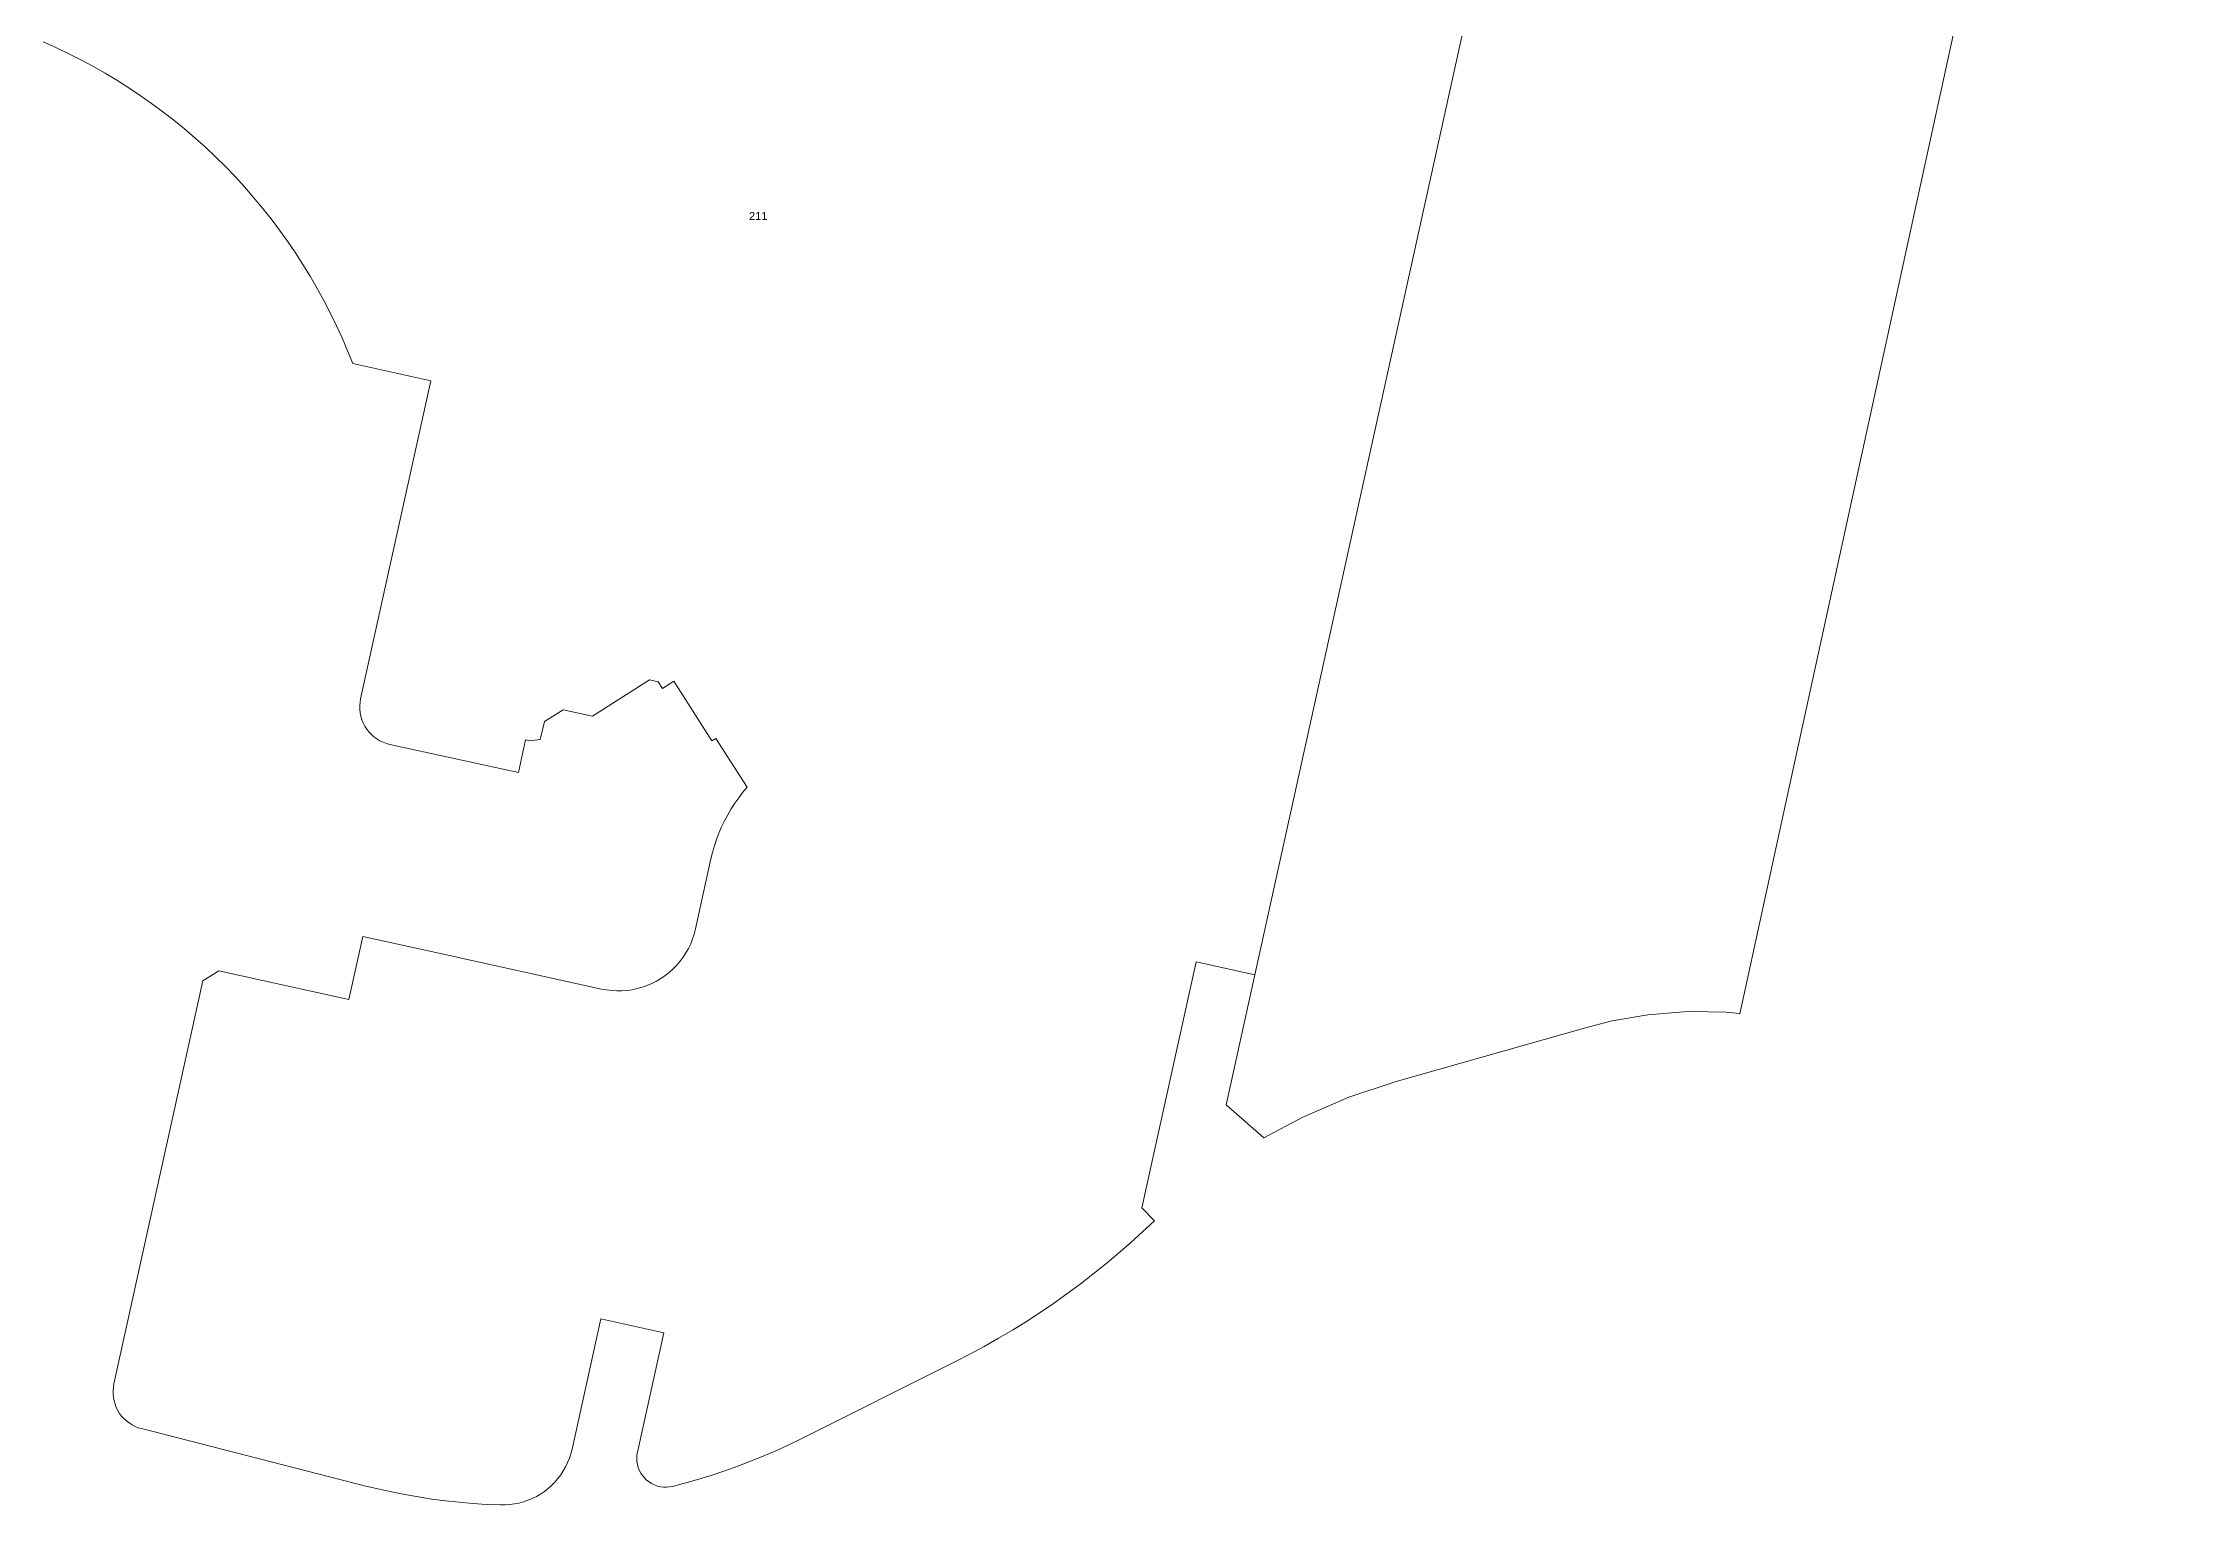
# Model space of a CAD drawing. Header units: metres. Extents: x 299834 to 302538, y 6172833 to 6174390.
# Drawn here: x 301632.1 to 302116.1, y 6172832.7 to 6173161.6 of the extents above; entities that cross this region are included whole.
import ezdxf

# ---------------------------------------------------------------- set-up
doc = ezdxf.new("R2010")
doc.units = ezdxf.units.M
doc.layers.add('Cadastre Land Parcels_SP_EXT', color=9, linetype='Continuous', lineweight=5)
doc.styles.get("Standard").update_dxf_attribs({"font": 'arial.ttf'})

msp = doc.modelspace()

# ---------------------------------------------------------------- linework, layer by layer
at = {"layer": 'Cadastre Land Parcels_SP_EXT', "linetype": 'Continuous'}
for points in [[(301959.85, 6173202.6), (301904.61, 6172952.01), (301898.15, 6172922.72), (301906.66, 6172915.32), (301915.4, 6172920), (301925.74, 6172924.45), (301936.42, 6172928), (301979.54, 6172940.25), (301985.02, 6172941.63), (301992.98, 6172943.01), (302001.03, 6172943.7), (302002.56, 6172943.75), (302010.63, 6172943.59), (302013.61, 6172943.27), (302013.72, 6172943.26), (302024.37, 6172992.14), (302116.07, 6173412.82)], [(301632.07, 6173161.89), (301634.92, 6173160.62), (301637.75, 6173159.28), (301640.53, 6173157.87), (301643.29, 6173156.39), (301646.01, 6173154.85), (301648.69, 6173153.24), (301651.33, 6173151.57), (301653.93, 6173149.83), (301656.49, 6173148.04), (301659, 6173146.18), (301661.47, 6173144.27), (301663.89, 6173142.3), (301666.27, 6173140.26), (301668.59, 6173138.17), (301670.86, 6173136.03), (301673.08, 6173133.83), (301675.25, 6173131.57), (301677.36, 6173129.27), (301679.42, 6173126.91), (301681.42, 6173124.51), (301683.36, 6173122.06), (301685.24, 6173119.56), (301687.07, 6173117.02), (301688.82, 6173114.44), (301690.52, 6173111.81), (301692.15, 6173109.15), (301693.72, 6173106.44), (301695.23, 6173103.7), (301696.66, 6173100.93), (301698.03, 6173098.12), (301699.33, 6173095.29), (301700.56, 6173092.41), (301701.73, 6173089.51), (301719.26, 6173085.65), (301703.5, 6173014.11), (301703.36, 6173013.33), (301703.3, 6173012.53), (301703.31, 6173011.74), (301703.39, 6173010.95), (301703.55, 6173010.17), (301703.78, 6173009.4), (301704.08, 6173008.66), (301704.45, 6173007.96), (301704.88, 6173007.29), (301705.36, 6173006.66), (301705.91, 6173006.08), (301706.5, 6173005.55), (301707.14, 6173005.08), (301707.83, 6173004.67), (301708.55, 6173004.33), (301709.3, 6173004.05), (301710.06, 6173003.84), (301738.97, 6172997.54), (301740.57, 6173004.87), (301741.54, 6173004.62), (301743.91, 6173004.91), (301744.88, 6173009.02), (301749.02, 6173011.63), (301755.66, 6173010.16), (301768.45, 6173018.37), (301770.43, 6173017.93), (301771.4, 6173016.42), (301773.93, 6173018.04), (301782.5, 6173004.62), (301783.41, 6173005.2), (301790.46, 6172994.23), (301789.48, 6172993.06), (301788.55, 6172991.85), (301787.66, 6172990.61), (301786.84, 6172989.32), (301786.07, 6172988.01), (301785.36, 6172986.66), (301784.7, 6172985.29), (301784.09, 6172983.88), (301783.55, 6172982.46), (301783.07, 6172981.01), (301782.65, 6172979.55), (301782.29, 6172978.06), (301778.82, 6172962.31), (301778.53, 6172961.18), (301778.17, 6172960.08), (301777.74, 6172959), (301777.24, 6172957.95), (301776.67, 6172956.94), (301776.04, 6172955.97), (301775.35, 6172955.04), (301774.59, 6172954.15), (301773.78, 6172953.32), (301772.91, 6172952.55), (301772, 6172951.83), (301771.04, 6172951.17), (301770.04, 6172950.58), (301769, 6172950.05), (301767.94, 6172949.6), (301766.84, 6172949.21), (301765.73, 6172948.9), (301764.59, 6172948.66), (301763.44, 6172948.5), (301762.28, 6172948.4), (301761.12, 6172948.38), (301759.97, 6172948.45), (301758.81, 6172948.59), (301757.67, 6172948.81), (301721.12, 6172956.85), (301703.99, 6172960.63), (301700.88, 6172946.47), (301671.58, 6172952.92), (301668, 6172950.64), (301648.01, 6172859.95), (301647.88, 6172859.2), (301647.82, 6172858.43), (301647.82, 6172857.66), (301647.91, 6172856.9), (301648.05, 6172856.14), (301648.26, 6172855.4), (301648.54, 6172854.69), (301648.88, 6172854), (301649.28, 6172853.34), (301649.74, 6172852.73), (301650.26, 6172852.16), (301650.82, 6172851.64), (301651.43, 6172851.18), (301652.08, 6172850.75), (301652.76, 6172850.41), (301653.47, 6172850.12), (301654.21, 6172849.9), (301704.4, 6172837.06), (301707.4, 6172836.33), (301710.42, 6172835.66), (301713.44, 6172835.06), (301716.49, 6172834.53), (301719.54, 6172834.06), (301722.6, 6172833.66), (301725.67, 6172833.33), (301728.75, 6172833.06), (301731.83, 6172832.86), (301734.92, 6172832.73), (301735.97, 6172832.74), (301737.03, 6172832.81), (301738.07, 6172832.95), (301739.1, 6172833.16), (301740.12, 6172833.43), (301741.12, 6172833.78), (301742.09, 6172834.19), (301743.04, 6172834.66), (301743.94, 6172835.19), (301744.82, 6172835.78), (301745.65, 6172836.43), (301746.44, 6172837.13), (301747.19, 6172837.88), (301747.87, 6172838.68), (301748.51, 6172839.53), (301749.08, 6172840.41), (301749.6, 6172841.33), (301750.06, 6172842.28), (301750.45, 6172843.26), (301750.78, 6172844.26), (301751.04, 6172845.29), (301757.5, 6172874.58), (301771.66, 6172871.46), (301765.75, 6172844.62), (301765.63, 6172843.93), (301765.59, 6172843.24), (301765.62, 6172842.55), (301765.74, 6172841.86), (301765.92, 6172841.19), (301766.17, 6172840.54), (301766.49, 6172839.92), (301766.88, 6172839.34), (301767.32, 6172838.81), (301767.82, 6172838.32), (301768.37, 6172837.9), (301768.95, 6172837.53), (301769.58, 6172837.23), (301770.24, 6172836.99), (301770.92, 6172836.83), (301771.6, 6172836.74), (301772.3, 6172836.72), (301773, 6172836.78), (301773.67, 6172836.92), (301776.64, 6172837.7), (301779.59, 6172838.54), (301782.53, 6172839.45), (301785.44, 6172840.42), (301788.32, 6172841.46), (301791.19, 6172842.56), (301794.04, 6172843.72), (301796.85, 6172844.94), (301799.64, 6172846.22), (301802.4, 6172847.56), (301837.26, 6172864.99), (301840.53, 6172866.67), (301843.76, 6172868.41), (301846.95, 6172870.22), (301850.11, 6172872.09), (301853.23, 6172874.02), (301856.31, 6172876.02), (301859.35, 6172878.08), (301862.35, 6172880.2), (301865.3, 6172882.38), (301868.2, 6172884.62), (301871.06, 6172886.92), (301873.88, 6172889.28), (301876.65, 6172891.69), (301879.36, 6172894.16), (301882.03, 6172896.68), (301879.23, 6172899.57), (301891.42, 6172954.92), (301904.61, 6172952.01), (301959.85, 6173202.6)]]:
    msp.add_lwpolyline(points, dxfattribs=at)

# ---------------------------------------------------------------- texts
at = {"layer": 'Cadastre Land Parcels_SP_EXT'}
msp.add_text('211', height=1.8, dxfattribs=at).set_placement((301790.83, 6173121.82))

doc.saveas('drawing.dxf')
